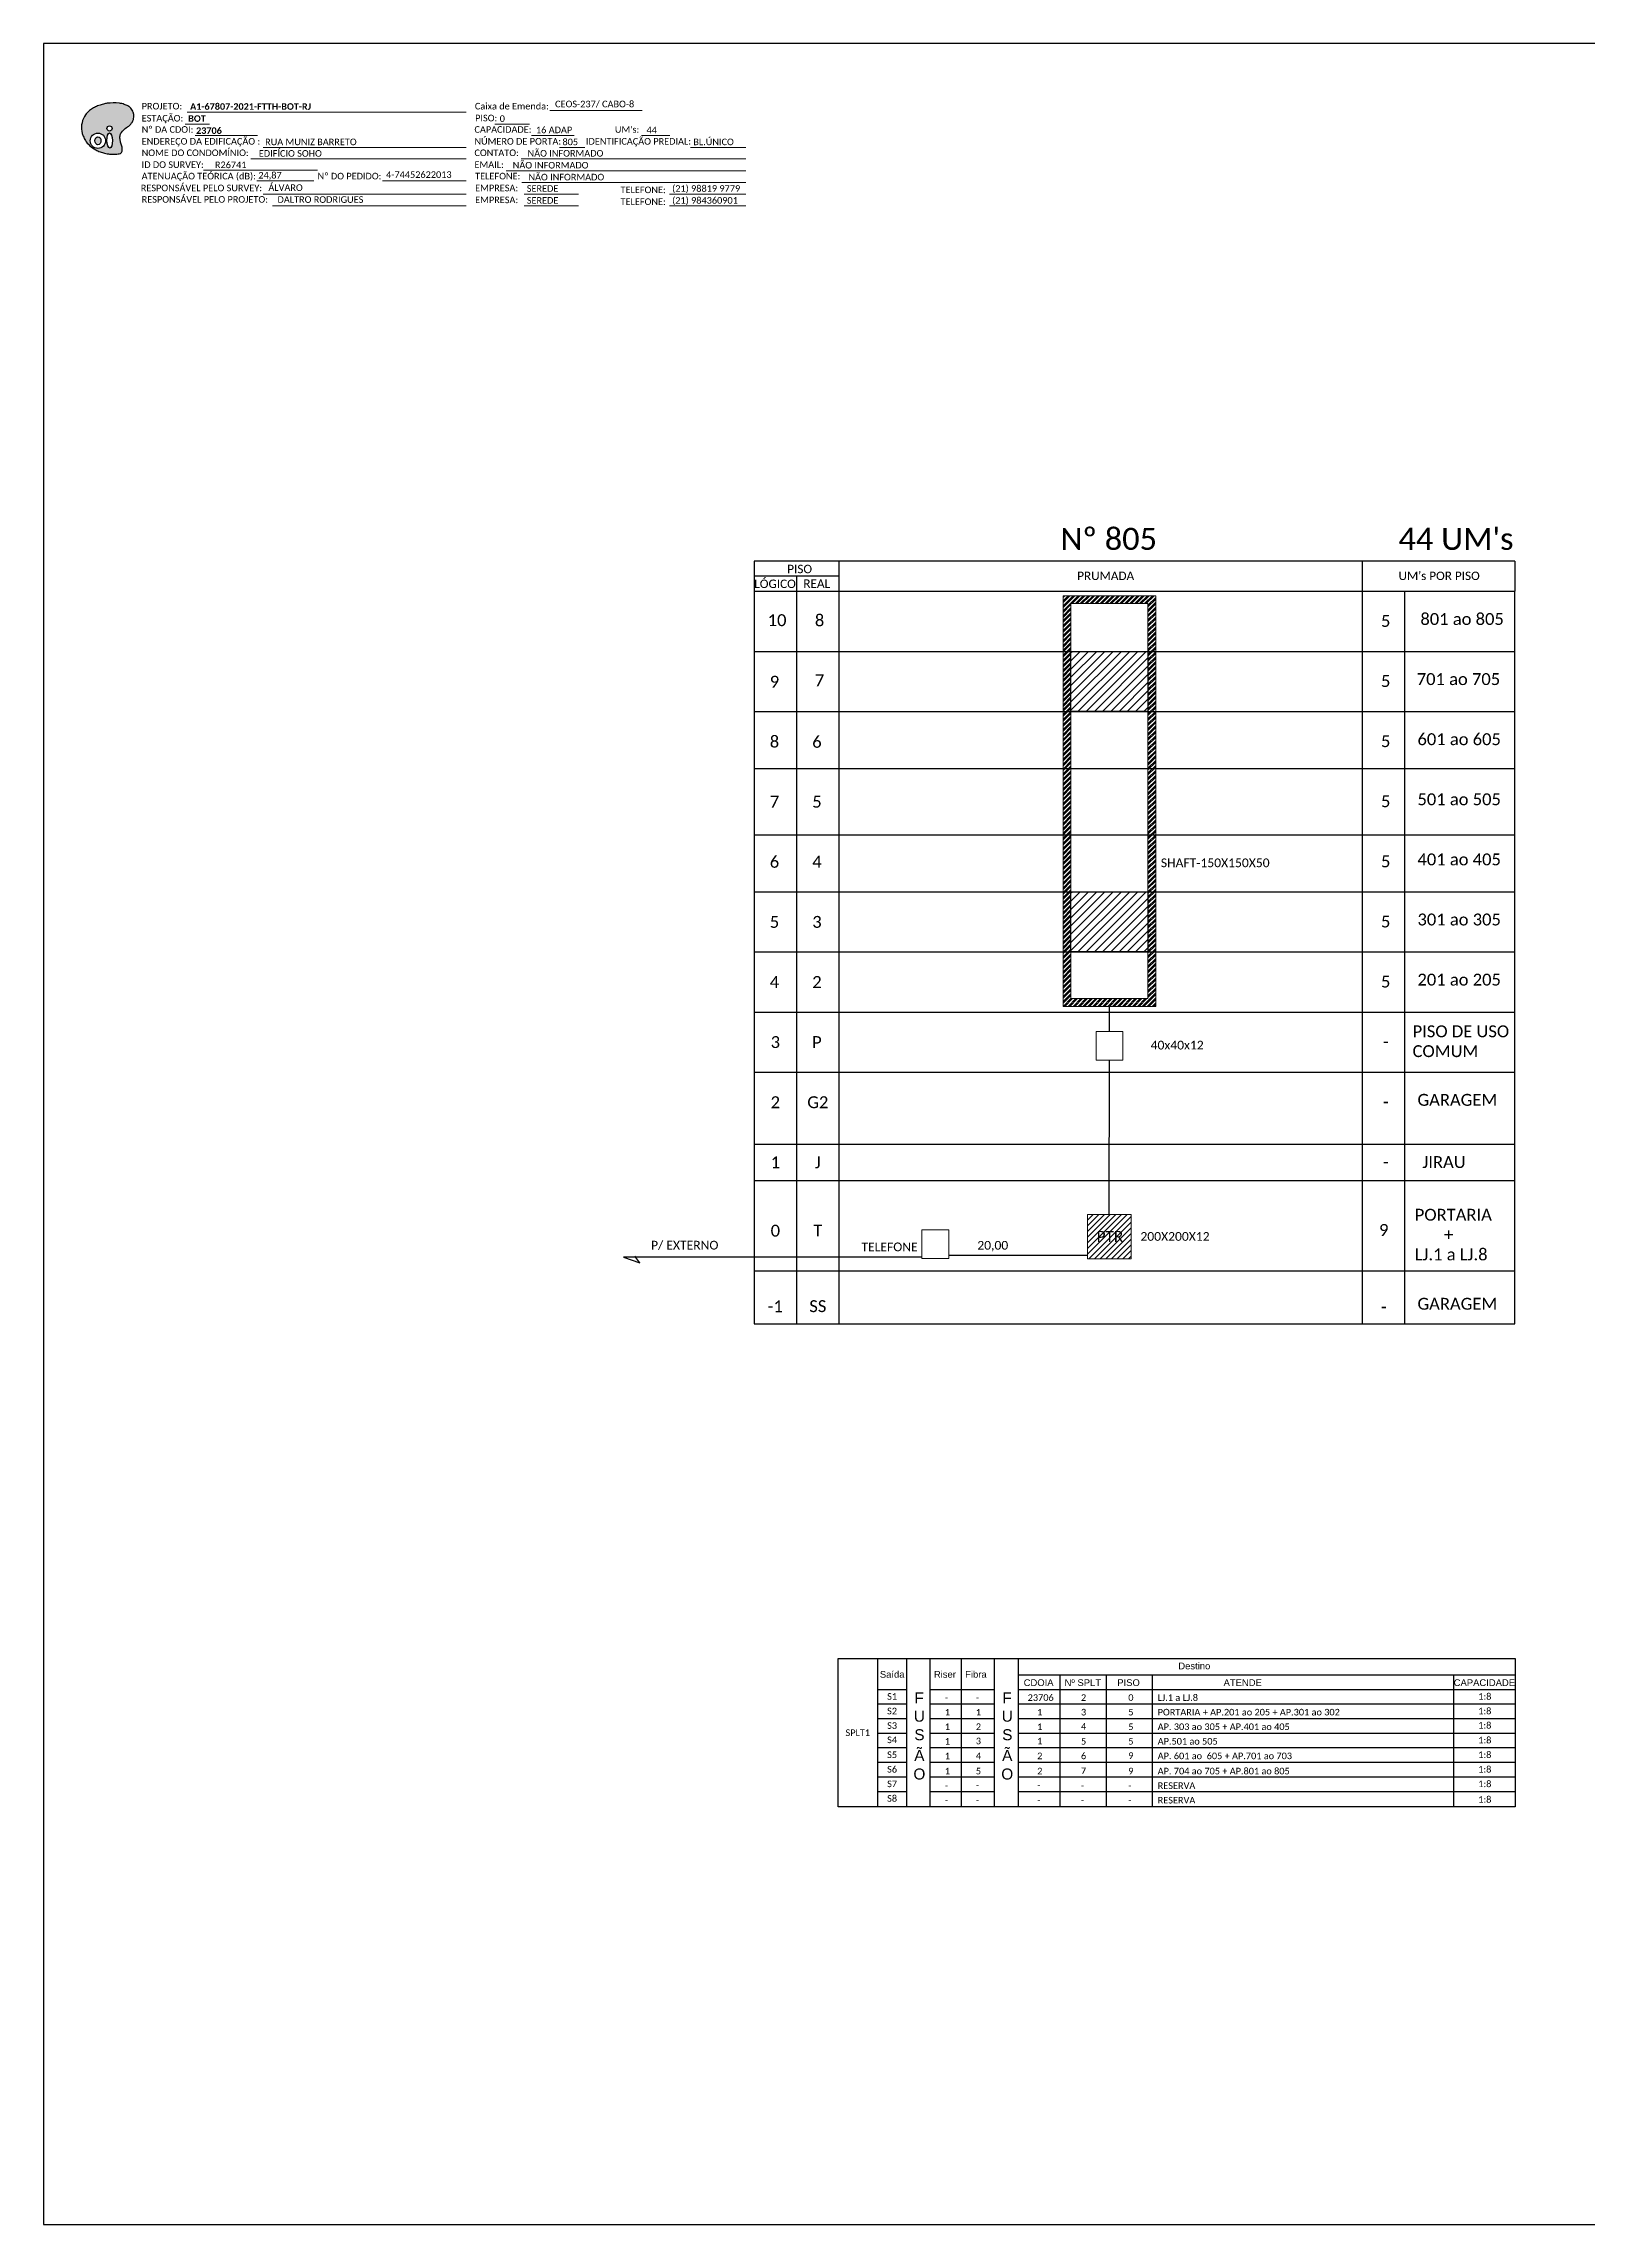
# Model space of a CAD drawing. Header units: metres. Extents: x -1286 to 453, y -500 to 94.
# Drawn here: x -388 to 33, y -500 to 94 of the extents above; entities that cross this region are included whole.
import ezdxf
from ezdxf.enums import TextEntityAlignment as Align

# ---------------------------------------------------------------- set-up
doc = ezdxf.new("R2010")
doc.units = ezdxf.units.M
doc.styles.add('ARIAL', font='arial.ttf')
doc.styles.add('WMF-Calibri0', font='calibri.ttf')
doc.styles.add('WMF-Calibri1', font='calibrib.ttf')

# ---------------------------------------------------------------- blocks, each defined once
blk = doc.blocks.new('OI')
h = blk.add_hatch(color=40)
edge = h.paths.add_edge_path()
edge.add_spline(control_points=[(4.35, -0.67), (3.92, -0.99), (3.26, -1.5), (2.81, -2.59), (2.9, -3.5), (3.06, -4.27), (3.31, -4.85), (3.37, -5.39), (3.4, -5.88), (3.2, -6.4), (2.54, -6.61), (1.65, -6.63), (0.55, -6.67), (-0.56, -6.42), (-1.61, -6.14), (-2.77, -5.61), (-3.92, -4.77), (-4.89, -3.7), (-5.34, -2.65), (-5.6, -1.94), (-5.85, -0.96), (-5.71, 0.47), (-5.1, 2.02), (-4.14, 3.02), (-3.3, 3.61), (-2.37, 4.16), (-1.36, 4.44), (-0.56, 4.7), (0.79, 4.85), (2.24, 4.97), (3.79, 4.57), (4.67, 4.21), (5.44, 3.65), (5.76, 2.99), (6.03, 2.21), (6.01, 1.46), (5.72, 0.64), (5.31, 0.08), (4.88, -0.38), (4.51, -0.55), (4.35, -0.67)], knot_values=[0, 0, 0, 0, 1.60434, 2.417191, 3.427595, 4.282808, 4.776746, 5.304182, 5.888771, 6.258406, 6.858137, 7.79129, 8.986195, 10.124242, 11.187857, 12.242908, 13.953784, 15.414161, 16.515391, 17.349188, 17.675853, 19.552021, 21.515531, 22.568638, 23.63245, 24.621084, 25.782718, 26.745347, 27.142653, 29.870543, 31.004649, 31.921532, 32.709589, 33.801391, 34.042471, 35.192333, 35.971461, 36.628871, 37.254359, 37.836911, 37.836911, 37.836911, 37.836911], degree=3, periodic=0)
h.paths.add_polyline_path([(1.13, -0.87, -1), (-0.04, -0.87, -1)], flags=16)
edge = h.paths.add_edge_path(flags=16)
edge.add_ellipse((0.56, -3.59), major_axis=(-0.02, 1.71), ratio=0.361305, start_angle=0, end_angle=360)
h.paths.add_polyline_path([(-0.36, -3.62, -1), (-3.8, -3.62, -1)], flags=16)
edge = h.paths.add_edge_path(flags=0)
edge.add_ellipse((-2.08, -3.62), major_axis=(0, 0.885), ratio=0.758294, start_angle=0, end_angle=360)
at = {"color": 40}
for centre, radius in [((-2.08, -3.62), 1.72), ((0.54, -0.87), 0.587)]:
    blk.add_circle(centre, radius, dxfattribs=at)
blk.add_ellipse((-2.08, -3.62), major_axis=(0, 0.885), ratio=0.758294, start_param=-3.141592653589792, end_param=3.141592653589792, dxfattribs=at)
blk.add_ellipse((0.56, -3.59), major_axis=(-0.02, 1.71), ratio=0.361305, dxfattribs=at)
at = {"color": 40, "start_tangent": (-0.800898, -0.598801), "end_tangent": (-0.800898, -0.598801)}
blk.add_spline([(4.35, -0.67), (3.2, -1.78), (2.9, -2.54), (2.92, -3.55), (3.12, -4.38), (3.28, -4.85), (3.37, -5.37), (3.35, -5.95), (3.2, -6.29), (2.66, -6.55), (1.73, -6.63), (0.54, -6.62), (-0.58, -6.41), (-1.6, -6.11), (-2.56, -5.67), (-3.95, -4.67), (-4.89, -3.56), (-5.37, -2.56), (-5.64, -1.78), (-5.72, -1.46), (-5.63, 0.42), (-4.84, 2.22), (-4.13, 2.99), (-3.27, 3.62), (-2.4, 4.09), (-1.3, 4.47), (-0.37, 4.72), (0.02, 4.77), (2.75, 4.8), (3.85, 4.53), (4.69, 4.16), (5.31, 3.68), (5.85, 2.73), (5.93, 2.5), (5.94, 1.35), (5.67, 0.62), (5.29, 0.08), (4.84, -0.36), (4.35, -0.67)], degree=3, dxfattribs=at)

msp = doc.modelspace()

# ---------------------------------------------------------------- hatches: boundary and pattern name
h = msp.add_hatch()
h.set_pattern_fill('ANSI32', color=3, scale=0.1)
h.set_pattern_definition([(45, (-7734.7063, 2134.9903), (-0.67351921, 0.67351921), []), (45, (-7734.2573, 2134.9903), (-0.67351921, 0.67351921), [])])
h.paths.add_polyline_path([(-84.87, -56.2), (-110.07, -56.2), (-110.07, -168.04), (-84.87, -168.04)])
h.paths.add_polyline_path([(-107.96, -58.31), (-86.98, -58.31), (-86.98, -165.93), (-107.96, -165.93)], flags=16)
h = msp.add_hatch()
h.set_pattern_fill('LINE', color=1, scale=0.5, angle=45)
h.set_pattern_definition([(45, (0, 65.4875), (-1.122532, 1.122532), [])])
h.paths.add_polyline_path([(-86.98, -71.36), (-107.96, -71.36), (-107.96, -87.73), (-86.98, -87.73)])
h = msp.add_hatch()
h.set_pattern_fill('LINE', color=1, scale=0.5, angle=45)
h.paths.add_polyline_path([(-86.98, -136.85), (-107.96, -136.85), (-107.96, -153.22), (-86.98, -153.22)])
h = msp.add_hatch()
h.set_pattern_fill('ANSI31', color=1, scale=8.76232, style=0)
h.set_pattern_definition([(45, (-639.3839, -573.2324), (-0.774487, 0.774487), [])])
h.paths.add_polyline_path([(-103.46, -236.79), (-91.57, -236.79), (-91.57, -224.74), (-103.46, -224.74)])
h.paths.add_polyline_path([(-101.71, -232.98), (-92.87, -232.98), (-92.87, -228.46), (-101.71, -228.46)], flags=24)

# ---------------------------------------------------------------- linework, layer by layer
at = {"color": 7}
msp.add_line((-194.26, -240.11), (12.98, -240.11), dxfattribs=at)
for p, q in [((-171.32, -345.7), (13.05, -345.7)), ((-171.32, -386.11), (-171.32, -345.7)), ((-160.66, -345.7), (-160.66, -386.11)), ((-152.78, -345.7), (-152.78, -386.11)), ((-146.31, -386.11), (-146.31, -345.7)), ((-137.85, -345.7), (-137.85, -386.11)), ((-128.84, -345.7), (-128.84, -386.11)), ((-122.36, -345.7), (-122.36, -386.11)), ((-122.36, -350.11), (13.05, -350.11)), ((-110.96, -350.11), (-110.96, -386.11)), ((-98.38, -350.11), (-98.38, -386.11)), ((-85.84, -350.11), (-85.84, -386.11)), ((-3.74, -350.11), (-3.74, -386.11)), ((13.05, -345.7), (13.05, -386.11)), ((-160.66, -354.08), (-152.78, -354.08)), ((-146.31, -354.08), (-128.84, -354.08)), ((-122.36, -354.08), (13.05, -354.08)), ((-160.66, -358.05), (-152.78, -358.05)), ((-160.66, -362.02), (-152.78, -362.02)), ((-146.31, -358.05), (-128.84, -358.05)), ((-146.31, -362.02), (-128.84, -362.02)), ((-122.36, -358.05), (13.05, -358.05)), ((-122.36, -362.02), (13.05, -362.02)), ((-160.66, -365.99), (-152.78, -365.99)), ((-146.31, -365.99), (-128.84, -365.99)), ((-122.36, -365.99), (13.05, -365.99)), ((-160.66, -369.95), (-152.78, -369.95)), ((-160.66, -373.92), (-152.78, -373.92)), ((-146.31, -369.95), (-128.84, -369.95)), ((-146.31, -373.92), (-128.84, -373.92)), ((-122.36, -369.95), (13.05, -369.95)), ((-122.36, -373.92), (13.05, -373.92)), ((-160.66, -377.89), (-152.78, -377.89)), ((-146.31, -377.89), (-128.84, -377.89)), ((-122.36, -377.89), (13.05, -377.89)), ((-160.66, -381.86), (-152.78, -381.86)), ((-146.31, -381.86), (-128.84, -381.86)), ((-122.36, -381.86), (13.05, -381.86)), ((13.05, -386.11), (-171.32, -386.11))]:
    msp.add_line(p, q)
msp.add_lwpolyline([(-387.78, -499.81), (453.22, -499.81), (453.22, 94.19), (-387.78, 94.19)], close=True)
at = {"color": 7, "lineweight": 0}
for points in [[(-349.19, 72.24), (-342.64, 72.24)], [(-348.67, 75.52), (-272.7, 75.52)], [(-264.91, 72.28), (-255.42, 72.28)], [(-249.86, 76.01), (-224.73, 76.01)], [(-346.53, 69.17), (-329.56, 69.17)], [(-327.96, 65.93), (-272.7, 65.93)], [(-254.86, 69.17), (-243.24, 69.17)], [(-247.27, 65.93), (-240.33, 65.93)], [(-224.91, 69.17), (-217.25, 69.17)], [(-211.58, 65.93), (-196.54, 65.93)], [(-344.21, 59.75), (-313.16, 59.75)], [(-331.37, 62.82), (-272.7, 62.82)], [(-261.78, 59.58), (-196.51, 59.58)], [(-257.74, 62.82), (-196.51, 62.82)], [(-329.67, 56.79), (-314.16, 56.79)], [(-295.44, 56.79), (-272.68, 56.79)], [(-257.49, 56.34), (-196.51, 56.34)], [(-327.96, 53.23), (-272.7, 53.23)], [(-325.47, 49.99), (-272.7, 49.99)], [(-256.89, 53.23), (-242.09, 53.23)], [(-256.89, 49.99), (-242.09, 49.99)], [(-217.28, 53.23), (-196.51, 53.23)], [(-217.28, 49.99), (-196.51, 49.99)]]:
    msp.add_lwpolyline(points, dxfattribs=at)
at = {"color": 0}
for points in [[(12.98, -46.76), (-194.26, -46.76)], [(-171.11, -50.87), (-194.26, -50.87)]]:
    msp.add_lwpolyline(points, dxfattribs=at)
for points in [[(-194.26, -46.76), (-194.26, -54.99)], [(-171.11, -54.99), (-171.11, -46.76)], [(-28.61, -46.76), (-28.61, -54.99)], [(12.98, -46.76), (12.98, -54.99)], [(-182.68, -50.87), (-182.68, -54.99)], [(-194.26, -54.99), (12.98, -54.99)], [(-194.26, -54.99), (12.98, -54.99)], [(-194.26, -54.99), (12.98, -54.99)], [(-194.26, -54.99), (12.98, -54.99)], [(-194.26, -54.99), (-194.26, -254.55), (12.98, -254.55), (12.98, -54.99)], [(-182.68, -54.99), (-182.68, -254.55)], [(-171.11, -254.55), (-171.11, -54.99)], [(-28.61, -54.99), (-28.61, -254.55)], [(-17.04, -254.55), (-17.04, -54.99)], [(-194.26, -71.36), (12.98, -71.36)], [(-194.26, -87.73), (12.98, -87.73)], [(-194.26, -103.29), (12.98, -103.29)], [(-194.26, -121.28), (12.98, -121.28)], [(-194.26, -136.85), (12.98, -136.85)], [(-194.26, -153.22), (12.98, -153.22)], [(-194.26, -169.59), (12.98, -169.59)], [(-194.26, -185.96), (12.98, -185.96)], [(-194.26, -205.6), (12.98, -205.6)], [(-194.26, -215.44), (12.98, -215.44)]]:
    msp.add_lwpolyline(points)
at = {"color": 2, "lineweight": 0}
for points in [[(-110.07, -56.2), (-84.87, -56.2), (-84.87, -168.04), (-110.07, -168.04)], [(-107.96, -58.31), (-86.98, -58.31), (-86.98, -165.93), (-107.96, -165.93)]]:
    msp.add_lwpolyline(points, close=True, dxfattribs=at)
at = {"color": 1}
for points in [[(-107.96, -71.36), (-86.98, -71.36), (-86.98, -87.73), (-107.96, -87.73)], [(-107.96, -136.85), (-86.98, -136.85), (-86.98, -153.22), (-107.96, -153.22)]]:
    msp.add_lwpolyline(points, close=True, dxfattribs=at)
at = {"color": 7}
msp.add_lwpolyline([(-97.48, -174.89), (-97.47, -168.04)], dxfattribs=at)
at = {"color": 7, "lineweight": 0}
for points in [[(-101.13, -174.89), (-93.84, -174.89), (-93.84, -182.7), (-101.13, -182.7)], [(-148.55, -228.9), (-141.26, -228.9), (-141.26, -236.71), (-148.55, -236.71)]]:
    msp.add_lwpolyline(points, close=True, dxfattribs=at)
at = {"color": 3}
for points in [[(-97.52, -224.74), (-97.49, -182.7)], [(-141.26, -235.79), (-103.46, -235.79)]]:
    msp.add_lwpolyline(points, dxfattribs=at)
at = {"color": 1, "lineweight": 0}
msp.add_lwpolyline([(-103.46, -224.74), (-91.57, -224.74), (-91.57, -236.79), (-103.46, -236.79)], close=True, dxfattribs=at)
at = {"color": 1}
for points in [[(-148.55, -236.34), (-148.55, -236.34), (-229.79, -236.34)], [(-229.79, -236.34), (-225.37, -237.94)], [(-225.37, -237.94), (-226.78, -236.11)]]:
    msp.add_lwpolyline(points, dxfattribs=at)

# ---------------------------------------------------------------- block references
at = {"color": 7, "xscale": 1.213923925163967, "yscale": 1.213923925163967, "zscale": 1.213923925163967, "rotation": 0.1532896023949059}
msp.add_blockref('OI', (-370.48, 72.14), dxfattribs=at)

# ---------------------------------------------------------------- texts
at = {"color": 7, "lineweight": 0, "style": 'WMF-Calibri0'}
for s, height, p in [('PROJETO:', 1.793, (-361.08, 76.26)), ('Caixa de Emenda:', 1.7927, (-270.32, 76.26)), ('ESTAÇÃO:', 1.793, (-361.08, 72.98)), ('Nº DA CDOI:', 1.7927, (-361.08, 69.91)), ('CAPACIDADE:', 1.7927, (-270.43, 69.91)), ('PISO:', 1.793, (-270.25, 73.03)), ("UM's:", 1.793, (-232.18, 69.91)), ('ENDEREÇO DA EDIFICAÇÃO :', 1.7927, (-361.08, 66.68)), ('NOME DO CONDOMÍNIO:', 1.7927, (-361.08, 63.56)), ('CONTATO:', 1.793, (-270.43, 63.56)), ('NÚMERO DE PORTA:', 1.7927, (-270.43, 66.68)), ('IDENTIFICAÇÃO PREDIAL:', 1.7927, (-240.06, 66.68)), ('ATENUAÇÃO TEÓRICA (dB):', 1.7927, (-361.08, 57.21)), ('ID DO SURVEY:', 1.7927, (-361.08, 60.33)), ('EMAIL:', 1.793, (-270.43, 60.33)), ('RESPONSÁVEL PELO SURVEY:', 1.7927, (-361.32, 53.98)), ('Nº DO PEDIDO:', 1.7927, (-313.15, 57.21)), ('TELEFONE:', 1.793, (-270.25, 57.21)), ('EMPRESA:', 1.793, (-270.25, 53.98)), ('TELEFONE:', 1.793, (-230.64, 53.47)), ('RESPONSÁVEL PELO PROJETO:', 1.7927, (-361.08, 50.87)), ('EMPRESA:', 1.793, (-270.25, 50.74)), ('TELEFONE:', 1.793, (-230.64, 50.24))]:
    msp.add_text(s, height=height, dxfattribs=at).set_placement(p)
at = {"color": 7}
for s, height, style, p in [('A1-67807-2021-FTTH-BOT-RJ', 1.7927, 'WMF-Calibri1', (-347.88, 76.17)), ('CEOS-237/ CABO-8', 1.7927, 'WMF-Calibri0', (-248.47, 76.85)), ('BOT', 1.793, 'WMF-Calibri1', (-348.4, 72.89)), ('0', 1.79, 'WMF-Calibri0', (-263.55, 72.88)), ('16 ADAP', 1.793, 'WMF-Calibri0', (-253.68, 69.79)), ('44', 1.793, 'WMF-Calibri0', (-223.56, 69.77)), ('EDIFÍCIO SOHO', 1.7927, 'WMF-Calibri0', (-329.17, 63.39)), ('RUA MUNIZ BARRETO', 1.7927, 'WMF-Calibri0', (-327.45, 66.52)), ('NÃO INFORMADO', 1.7927, 'WMF-Calibri0', (-255.96, 63.42)), ('805', 1.793, 'WMF-Calibri0', (-246.46, 66.53)), ('BL.ÚNICO', 1.793, 'WMF-Calibri0', (-210.82, 66.53)), ('R26741', 1.793, 'WMF-Calibri0', (-341.12, 60.28)), ('4-74452622013', 1.7927, 'WMF-Calibri0', (-294.5, 57.62)), ('NÃO INFORMADO', 1.7927, 'WMF-Calibri0', (-260, 60.18)), ('24,87', 1.793, 'WMF-Calibri0', (-329.3, 57.45)), ('ÁLVARO', 1.793, 'WMF-Calibri0', (-326.56, 54.07)), ('SEREDE', 1.793, 'WMF-Calibri0', (-256.18, 53.83)), ('NÃO INFORMADO', 1.7927, 'WMF-Calibri0', (-255.72, 56.94)), ('(21) 98819 9779', 1.7927, 'WMF-Calibri0', (-216.58, 53.83)), ('DALTRO RODRIGUES', 1.7927, 'WMF-Calibri0', (-324.07, 50.83)), ('SEREDE', 1.793, 'WMF-Calibri0', (-256.18, 50.59)), ('(21) 984360901', 1.7927, 'WMF-Calibri0', (-216.58, 50.59)), ('801 ao 805', 3.24, 'WMF-Calibri0', (-12.77, -64.15)), ('701 ao 705', 3.24, 'WMF-Calibri0', (-13.77, -80.52)), ('601 ao 605', 3.24, 'WMF-Calibri0', (-13.57, -96.89)), ('501 ao 505', 3.24, 'WMF-Calibri0', (-13.57, -113.26)), ('SHAFT-150X150X50', 2.3729, 'WMF-Calibri0', (-83.46, -130.13)), ('401 ao 405', 3.24, 'WMF-Calibri0', (-13.57, -129.63)), ('301 ao 305', 3.24, 'WMF-Calibri0', (-13.57, -146)), ('201 ao 205', 3.24, 'WMF-Calibri0', (-13.57, -162.38)), ('40x40x12', 2.373, 'WMF-Calibri0', (-86.25, -179.78)), ('GARAGEM', 3.24, 'WMF-Calibri0', (-13.57, -195.12)), ('JIRAU', 3.24, 'WMF-Calibri0', (-12.22, -212.07)), ('PTR', 3.008, 'WMF-Calibri0', (-100.96, -232.21)), ('200X200X12', 2.373, 'WMF-Calibri0', (-89.03, -231.89)), ('P/ EXTERNO', 2.373, 'WMF-Calibri0', (-222.34, -234.27)), ('TELEFONE', 2.373, 'WMF-Calibri0', (-165.02, -234.74)), ('20,00', 2.373, 'WMF-Calibri0', (-133.46, -234.31)), ('GARAGEM', 3.24, 'WMF-Calibri0', (-13.57, -250.67)), ('-', 1.79, 'WMF-Calibri0', (-142.31, -357.21)), ('-', 1.79, 'WMF-Calibri0', (-133.86, -357.21)), ('23706', 1.793, 'WMF-Calibri0', (-119.74, -357.21)), ('2', 1.79, 'WMF-Calibri0', (-105.22, -357.21)), ('0', 1.79, 'WMF-Calibri0', (-92.34, -357.21)), ('LJ.1 a LJ.8', 1.7927, 'WMF-Calibri0', (-84.33, -357.21)), ('1', 1.79, 'WMF-Calibri0', (-142.31, -361.18)), ('1', 1.79, 'WMF-Calibri0', (-133.86, -361.18)), ('1', 1.79, 'WMF-Calibri0', (-117.15, -361.18)), ('3', 1.79, 'WMF-Calibri0', (-105.22, -361.18)), ('5', 1.79, 'WMF-Calibri0', (-92.34, -361.18)), ('PORTARIA + AP.201 ao 205 + AP.301 ao 302', 1.7927, 'WMF-Calibri0', (-84.33, -361.18)), ('1', 1.79, 'WMF-Calibri0', (-142.31, -365.15)), ('1', 1.79, 'WMF-Calibri0', (-142.31, -369.12)), ('2', 1.79, 'WMF-Calibri0', (-133.86, -365.15)), ('3', 1.79, 'WMF-Calibri0', (-133.86, -369.04)), ('1', 1.79, 'WMF-Calibri0', (-117.15, -365.15)), ('1', 1.79, 'WMF-Calibri0', (-117.15, -369.04)), ('4', 1.79, 'WMF-Calibri0', (-105.22, -365.07)), ('5', 1.79, 'WMF-Calibri0', (-105.22, -369.12)), ('5', 1.79, 'WMF-Calibri0', (-92.34, -365.15)), ('5', 1.79, 'WMF-Calibri0', (-92.34, -369.12)), ('AP. 303 ao 305 + AP.401 ao 405', 1.7927, 'WMF-Calibri0', (-84.33, -365.15)), ('AP.501 ao 505', 1.7927, 'WMF-Calibri0', (-84.33, -369.12)), ('1', 1.79, 'WMF-Calibri0', (-142.31, -373.09)), ('4', 1.79, 'WMF-Calibri0', (-133.86, -373.09)), ('2', 1.79, 'WMF-Calibri0', (-117.15, -373.09)), ('6', 1.79, 'WMF-Calibri0', (-105.22, -373.09)), ('9', 1.79, 'WMF-Calibri0', (-92.34, -373.01)), ('AP. 601 ao  605 + AP.701 ao 703', 1.7927, 'WMF-Calibri0', (-84.33, -373.09)), ('1', 1.79, 'WMF-Calibri0', (-142.31, -377.23)), ('5', 1.79, 'WMF-Calibri0', (-133.86, -377.23)), ('2', 1.79, 'WMF-Calibri0', (-117.15, -377.23)), ('7', 1.79, 'WMF-Calibri0', (-105.22, -377.15)), ('9', 1.79, 'WMF-Calibri0', (-92.34, -377.23)), ('AP. 704 ao 705 + AP.801 ao 805', 1.7927, 'WMF-Calibri0', (-84.33, -377.23)), ('RESERVA', 1.793, 'WMF-Calibri0', (-84.33, -381.2)), ('-', 1.79, 'WMF-Calibri0', (-142.31, -381.2)), ('-', 1.79, 'WMF-Calibri0', (-142.31, -385.16)), ('-', 1.79, 'WMF-Calibri0', (-133.86, -381.12)), ('-', 1.79, 'WMF-Calibri0', (-133.86, -385.16)), ('-', 1.79, 'WMF-Calibri0', (-117.15, -381.12)), ('-', 1.79, 'WMF-Calibri0', (-117.15, -385.16)), ('-', 1.79, 'WMF-Calibri0', (-105.22, -381.2)), ('-', 1.79, 'WMF-Calibri0', (-105.22, -385.16)), ('-', 1.79, 'WMF-Calibri0', (-92.34, -381.2)), ('-', 1.79, 'WMF-Calibri0', (-92.34, -385.09)), ('RESERVA', 1.793, 'WMF-Calibri0', (-84.33, -385.16))]:
    msp.add_text(s, height=height, dxfattribs=dict(at, style=style)).set_placement(p)
at = {"color": 7, "style": 'WMF-Calibri1'}
msp.add_text('23706', height=1.793, dxfattribs=at).set_placement((-342.75, 69.6), align=Align.CENTER)
at = {"color": 0, "style": 'WMF-Calibri0'}
for s, height, p in [('Nº 805', 6, (-110.84, -43.7)), ("44 UM's", 6, (-18.72, -43.7)), ('  LÓGICO', 2.3, (-195.84, -54.09)), ('     PISO', 2.3, (-189.29, -50.06)), ('    REAL', 2.3, (-184.08, -54.04)), ('PRUMADA', 2.3, (-106.25, -51.92)), ("UM's POR PISO", 2.3, (-18.72, -51.92))]:
    msp.add_text(s, height=height, dxfattribs=at).set_placement(p)
at = {"color": 7, "style": 'WMF-Calibri0'}
for s, p in [('10', (-188.01, -62.85)), ('8', (-176.43, -62.89)), ('7', (-176.43, -79.23))]:
    msp.add_text(s, height=3.24, dxfattribs=at).set_placement(p, align=Align.MIDDLE_CENTER)
at = {"style": 'ARIAL'}
for s, p in [('Saída', (-156.64, -349.99)), ('Riser', (-142.29, -349.99)), ('Fibra', (-133.84, -349.99)), ('Destino', (-74.35, -347.7)), ('CDOIA', (-116.76, -352.25)), ('Nº SPLT', (-104.72, -352.25)), ('PISO', (-92.26, -352.25)), ('ATENDE', (-61.17, -352.25)), ('CAPACIDADE', (4.66, -352.25))]:
    msp.add_text(s, height=1.84, dxfattribs=at).set_placement(p, align=Align.MIDDLE_CENTER)
at = {"linetype": 'Continuous', "style": 'ARIAL'}
for s, p in [('F', (-150.59, -357.88)), ('F', (-126.65, -357.88)), ('U', (-150.75, -362.88)), ('U', (-126.81, -362.88)), ('S', (-150.62, -367.93)), ('S', (-126.68, -367.93)), ('Ã', (-150.64, -373.58)), ('Ã', (-126.7, -373.58)), ('O', (-150.87, -378.63)), ('O', (-126.93, -378.63))]:
    msp.add_text(s, height=3, dxfattribs=at).set_placement(p)
at = {"color": 7, "char_height": 3.24, "attachment_point": 1, "style": 'WMF-Calibri0'}
for s, insert in [('PISO DE USO\\PCOMUM', (-14.9, -173.22)), ('PORTARIA\\P       +\\PLJ.1 a LJ.8 ', (-14.31, -223.18))]:
    msp.add_mtext_dynamic_manual_height_columns(s, width=27.4736, gutter_width=12.5, heights=[0], dxfattribs=dict(at, insert=insert))
at = {"color": 7, "style": 'WMF-Calibri0'}
for tag, flags, p in [('5', 4, (-22.23, -63.06)), ('9', 4, (-188.71, -79.61)), ('5', 4, (-22.23, -79.43)), ('8', 4, (-188.71, -95.92)), ('6', 4, (-177.14, -95.98)), ('5', 4, (-22.23, -95.8)), ('7', 4, (-188.71, -112.29)), ('5', 4, (-177.14, -112.29)), ('5', 4, (-22.23, -112.17)), ('6', 4, (-188.71, -128.66)), ('4', 4, (-177.14, -128.66)), ('5', 4, (-22.23, -128.55)), ('5', 4, (-188.71, -145.03)), ('3', 4, (-177.14, -145.03)), ('5', 4, (-22.23, -144.92)), ('4', 4, (-188.71, -161.4)), ('2', 4, (-177.14, -161.4)), ('5', 4, (-22.23, -161.29)), ('3', 4, (-188.47, -177.77)), ('P', 4, (-177.14, -177.77)), ('-', 4, (-22.23, -177.66)), ('2', 4, (-188.47, -194.15)), ('G2', 4, (-176.9, -194.15)), ('-', 4, (-22.23, -194.03)), ('1', 4, (-188.47, -210.52)), ('J', 4, (-176.9, -210.52)), ('-', 4, (-22.23, -210.41)), ('0', 4, (-188.47, -229.13)), ('T', 12, (-176.9, -229.1)), ('9', 4, (-22.75, -228.95)), ('-1', 4, (-188.47, -249.74)), ('SS', 12, (-176.9, -249.7)), ('-', 4, (-22.75, -249.87))]:
    msp.add_attdef(tag, text='XX', height=3.24, dxfattribs=dict(at, flags=flags)).set_placement(p, align=Align.MIDDLE_CENTER)
at = {"color": 7, "lineweight": 0, "style": 'WMF-Calibri0', "flags": 8}
for tag, p, s in [('S1', (-158.02, -356.9), 'S1'), ('1:8', (2.98, -356.9), '1:8'), ('S2', (-158.02, -360.87), 'S2'), ('1:8', (2.98, -360.87), '1:8'), ('SPLT1', (-169.36, -366.77), 'XX'), ('S3', (-158.02, -364.83), 'S3'), ('S4', (-158.02, -368.72), 'S4'), ('1:8', (2.98, -364.76), '1:8'), ('1:8', (2.98, -368.8), '1:8'), ('S5', (-158.02, -372.77), 'S5'), ('1:8', (2.98, -372.77), '1:8'), ('S6', (-158.02, -376.74), 'S6'), ('S7', (-158.02, -380.71), 'S7'), ('1:8', (2.98, -376.74), '1:8'), ('1:8', (2.98, -380.71), '1:8'), ('S8', (-158.02, -384.68), 'S8'), ('1:8', (2.98, -384.96), '1:8')]:
    msp.add_attdef(tag, p, s, height=1.793, dxfattribs=at)

doc.saveas('drawing.dxf')
